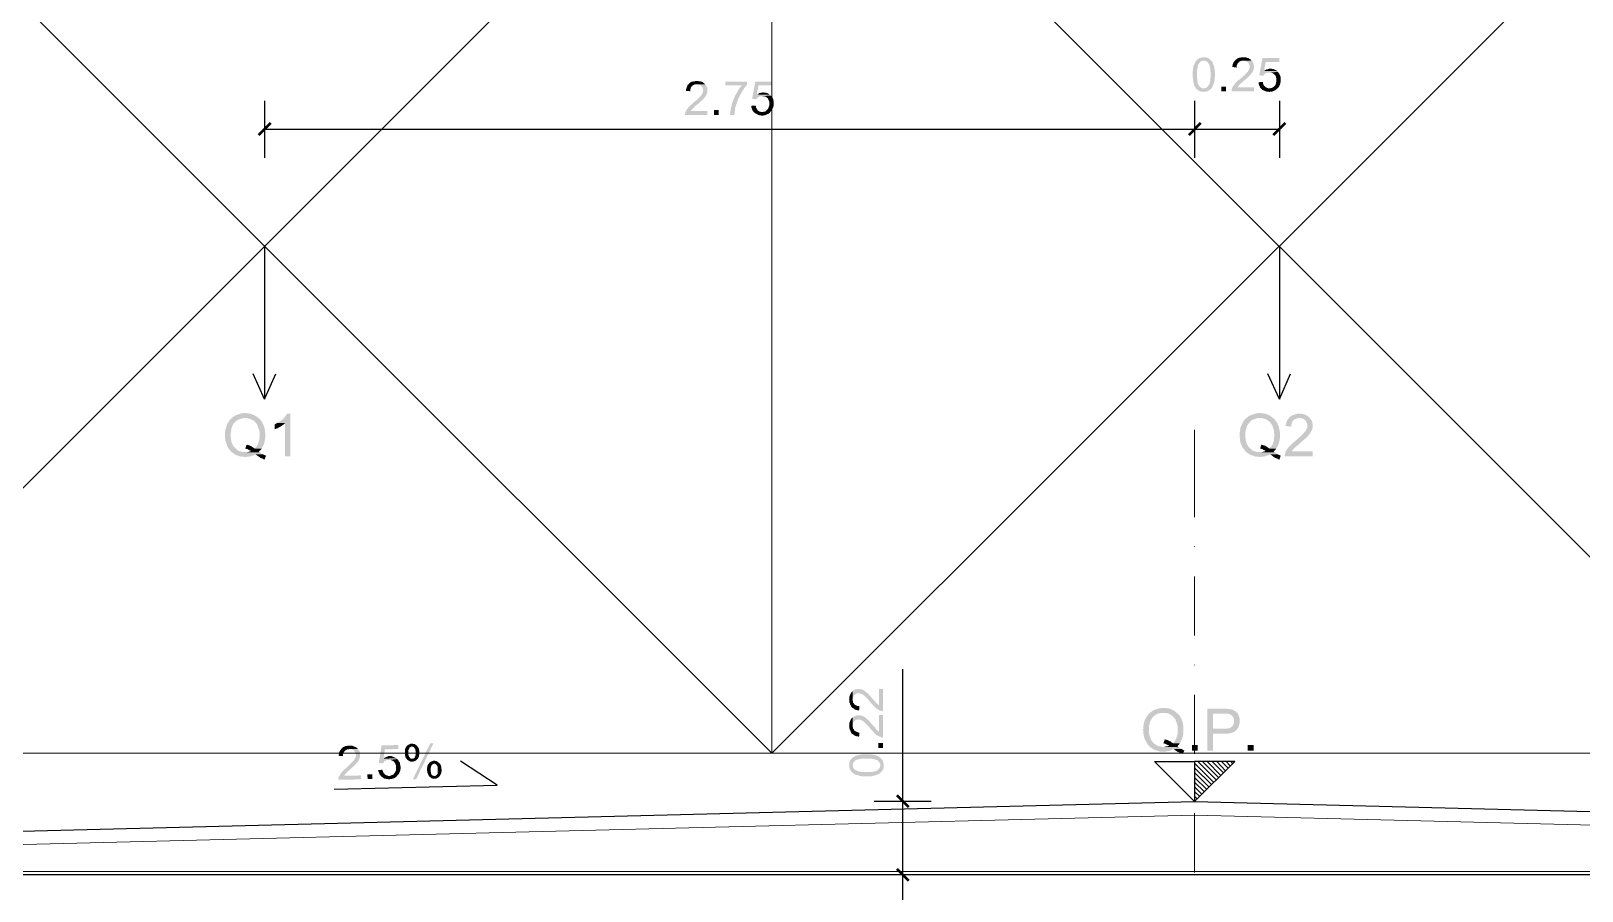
# Model space of a CAD drawing. Header units: millimetres. Extents: x 0.3 to 47.5, y 0.1 to 28.
# Drawn here: x 15.78 to 19.391, y 9.407 to 11.411 of the extents above; entities that cross this region are included whole.
import ezdxf

# ---------------------------------------------------------------- set-up
doc = ezdxf.new("R2010")
doc.units = ezdxf.units.MM
doc.layers.add('PDF _Geometria', color=7, linetype='Continuous')
doc.layers.add('PDF _Riempimenti solidi', color=7, linetype='Continuous')

msp = doc.modelspace()

# ---------------------------------------------------------------- hatches: boundary and pattern name
at = {"layer": 'PDF _Riempimenti solidi', "transparency": 33554559}
for points in [[(18.4933, 11.3416), (18.4917, 11.3399), (18.4908, 11.3382), (18.49, 11.3366), (18.4892, 11.3341), (18.4883, 11.3324), (18.4875, 11.3316), (18.4875, 11.3299), (18.4867, 11.3282), (18.4867, 11.3257), (18.4858, 11.3241), (18.4858, 11.3199), (18.485, 11.3174), (18.485, 11.3032), (18.4858, 11.2999), (18.4858, 11.2957), (18.4867, 11.2932), (18.4867, 11.2907), (18.4883, 11.2874), (18.4883, 11.2849), (18.49, 11.2816), (18.4908, 11.2807), (18.4917, 11.2791), (18.4925, 11.2774), (18.4933, 11.2766), (18.5108, 11.2774), (18.5083, 11.2774), (18.5058, 11.2782), (18.5042, 11.2791), (18.5025, 11.2807), (18.5008, 11.2816), (18.4992, 11.2841), (18.4983, 11.2849), (18.4983, 11.2866), (18.4975, 11.2882), (18.4967, 11.2899), (18.4967, 11.2916), (18.4958, 11.2941), (18.4958, 11.2982), (18.495, 11.3007), (18.495, 11.3199), (18.4958, 11.3224), (18.4958, 11.3241), (18.4967, 11.3266), (18.4967, 11.3282), (18.4975, 11.3307), (18.4975, 11.3324), (18.4983, 11.3332), (18.5, 11.3366), (18.5042, 11.3407), (18.5067, 11.3416), (18.5108, 11.3416)], [(18.5108, 11.3499), (18.5083, 11.3499), (18.5058, 11.3491), (18.5042, 11.3491), (18.5017, 11.3482), (18.5, 11.3474), (18.4983, 11.3466), (18.4967, 11.3449), (18.4958, 11.3449), (18.4942, 11.3432), (18.4933, 11.3416), (18.5133, 11.3416), (18.515, 11.3407), (18.5175, 11.3399), (18.5192, 11.3391), (18.5208, 11.3374), (18.5217, 11.3357), (18.5225, 11.3349), (18.5225, 11.3341), (18.5233, 11.3324), (18.5242, 11.3316), (18.5242, 11.3299), (18.525, 11.3274), (18.525, 11.3257), (18.5258, 11.3232), (18.5258, 11.3182), (18.5267, 11.3157), (18.5267, 11.3032), (18.5258, 11.3007), (18.5258, 11.2957), (18.525, 11.2932), (18.525, 11.2916), (18.5242, 11.2891), (18.5242, 11.2874), (18.5233, 11.2866), (18.5225, 11.2849), (18.5217, 11.2841), (18.5217, 11.2832), (18.52, 11.2816), (18.5183, 11.2799), (18.5167, 11.2791), (18.515, 11.2782), (18.5125, 11.2774), (18.5108, 11.2774), (18.4933, 11.2766), (18.495, 11.2749), (18.4967, 11.2741), (18.4983, 11.2724), (18.5017, 11.2707), (18.5042, 11.2699), (18.5083, 11.2699), (18.5108, 11.2691), (18.5133, 11.2699), (18.5158, 11.2699), (18.5175, 11.2707), (18.52, 11.2707), (18.5217, 11.2716), (18.5233, 11.2732), (18.525, 11.2741), (18.5258, 11.2749), (18.5267, 11.2757), (18.5283, 11.2774), (18.53, 11.2791), (18.5308, 11.2807), (18.5317, 11.2832), (18.5325, 11.2849), (18.5333, 11.2874), (18.5342, 11.2899), (18.535, 11.2916), (18.535, 11.2932), (18.5358, 11.2949), (18.5358, 11.3024), (18.5367, 11.3041), (18.5367, 11.3166), (18.5358, 11.3182), (18.5358, 11.3224), (18.535, 11.3249), (18.535, 11.3282), (18.5342, 11.3299), (18.5333, 11.3324), (18.5325, 11.3341), (18.5317, 11.3366), (18.5308, 11.3382), (18.53, 11.3399), (18.5267, 11.3432), (18.525, 11.3449), (18.5233, 11.3466), (18.5217, 11.3474), (18.5192, 11.3482), (18.5175, 11.3491), (18.515, 11.3499), (18.5133, 11.3499)], [(18.6225, 11.3424), (18.6025, 11.3416), (18.6058, 11.3416), (18.6083, 11.3407), (18.61, 11.3399), (18.6117, 11.3391), (18.6133, 11.3382), (18.615, 11.3366), (18.6158, 11.3341), (18.6167, 11.3324), (18.6175, 11.3307), (18.6175, 11.3249), (18.6167, 11.3224), (18.6158, 11.3207), (18.6142, 11.3191), (18.6133, 11.3166), (18.61, 11.3132), (18.6083, 11.3116), (18.6075, 11.3099), (18.6058, 11.3082), (18.6042, 11.3074), (18.6025, 11.3057), (18.6, 11.3032), (18.5983, 11.3016), (18.5958, 11.2999), (18.5942, 11.2982), (18.5917, 11.2966), (18.59, 11.2949), (18.5883, 11.2932), (18.5867, 11.2924), (18.5858, 11.2907), (18.5833, 11.2882), (18.5825, 11.2866), (18.5808, 11.2849), (18.5792, 11.2832), (18.5783, 11.2816), (18.5775, 11.2791), (18.5767, 11.2774), (18.5758, 11.2749), (18.5758, 11.2707), (18.6275, 11.2707), (18.6275, 11.2799), (18.5892, 11.2799), (18.59, 11.2816), (18.5917, 11.2832), (18.5933, 11.2857), (18.595, 11.2874), (18.5958, 11.2882), (18.5975, 11.2899), (18.6, 11.2916), (18.6017, 11.2932), (18.6042, 11.2949), (18.6067, 11.2974), (18.6092, 11.2991), (18.6108, 11.3007), (18.6142, 11.3041), (18.6158, 11.3057), (18.6167, 11.3066), (18.6183, 11.3082), (18.62, 11.3099), (18.6208, 11.3116), (18.6225, 11.3132), (18.6242, 11.3149), (18.625, 11.3166), (18.6258, 11.3191), (18.6267, 11.3216), (18.6275, 11.3241), (18.6275, 11.3307), (18.6267, 11.3324), (18.6267, 11.3349), (18.625, 11.3382), (18.6242, 11.3399)], [(18.6033, 11.3499), (18.5983, 11.3499), (18.5958, 11.3491), (18.5942, 11.3491), (18.5917, 11.3482), (18.59, 11.3474), (18.5883, 11.3466), (18.5867, 11.3449), (18.585, 11.3441), (18.5842, 11.3432), (18.5825, 11.3416), (18.5817, 11.3399), (18.58, 11.3382), (18.5792, 11.3357), (18.5783, 11.3341), (18.5783, 11.3316), (18.5775, 11.3299), (18.5775, 11.3274), (18.5875, 11.3257), (18.5875, 11.3307), (18.5883, 11.3324), (18.5892, 11.3341), (18.59, 11.3366), (18.5917, 11.3374), (18.5925, 11.3382), (18.5942, 11.3399), (18.5958, 11.3407), (18.5983, 11.3416), (18.6025, 11.3416), (18.6225, 11.3424), (18.6208, 11.3432), (18.6208, 11.3441), (18.6192, 11.3449), (18.6175, 11.3457), (18.6158, 11.3474), (18.6142, 11.3482), (18.6117, 11.3482), (18.61, 11.3491), (18.6075, 11.3499), (18.605, 11.3499)], [(18.6867, 11.3482), (18.6475, 11.3482), (18.64, 11.3082), (18.6492, 11.3066), (18.6508, 11.3099), (18.6525, 11.3107), (18.655, 11.3124), (18.6583, 11.3141), (18.6633, 11.3141), (18.6833, 11.3157), (18.6817, 11.3174), (18.6508, 11.3182), (18.655, 11.3391), (18.6867, 11.3391)], [(18.6658, 11.3232), (18.6625, 11.3232), (18.6608, 11.3224), (18.6592, 11.3216), (18.6567, 11.3216), (18.655, 11.3207), (18.6525, 11.3191), (18.6508, 11.3182), (18.6817, 11.3174), (18.68, 11.3191), (18.6783, 11.3199), (18.6758, 11.3207), (18.6742, 11.3216), (18.6725, 11.3224), (18.67, 11.3224), (18.6683, 11.3232)], [(18.6833, 11.3157), (18.6633, 11.3141), (18.6683, 11.3141), (18.6717, 11.3124), (18.6742, 11.3107), (18.6775, 11.3074), (18.6783, 11.3057), (18.6792, 11.3032), (18.6792, 11.3016), (18.68, 11.2991), (18.68, 11.2941), (18.6792, 11.2916), (18.6792, 11.2899), (18.6783, 11.2874), (18.6775, 11.2857), (18.6767, 11.2841), (18.6733, 11.2807), (18.6717, 11.2799), (18.6692, 11.2782), (18.6675, 11.2782), (18.6658, 11.2774), (18.6633, 11.2774), (18.6825, 11.2774), (18.6842, 11.2791), (18.6858, 11.2807), (18.6867, 11.2832), (18.6875, 11.2849), (18.6883, 11.2866), (18.6892, 11.2891), (18.6892, 11.2907), (18.69, 11.2932), (18.69, 11.3032), (18.6892, 11.3049), (18.6883, 11.3074), (18.6858, 11.3124), (18.6842, 11.3141)], [(17.35, 11.2866), (17.33, 11.2866), (17.3333, 11.2866), (17.3358, 11.2857), (17.3375, 11.2849), (17.3392, 11.2841), (17.3442, 11.2791), (17.3442, 11.2774), (17.345, 11.2749), (17.345, 11.2699), (17.3442, 11.2674), (17.3433, 11.2657), (17.3425, 11.2632), (17.3408, 11.2616), (17.34, 11.2607), (17.3392, 11.2591), (17.3375, 11.2582), (17.3367, 11.2566), (17.335, 11.2549), (17.3317, 11.2516), (17.33, 11.2499), (17.3275, 11.2482), (17.3258, 11.2466), (17.3233, 11.2449), (17.3217, 11.2432), (17.32, 11.2416), (17.3175, 11.2399), (17.3158, 11.2382), (17.315, 11.2374), (17.3133, 11.2357), (17.3117, 11.2341), (17.3108, 11.2332), (17.31, 11.2316), (17.3083, 11.2299), (17.3075, 11.2282), (17.3058, 11.2257), (17.305, 11.2241), (17.3042, 11.2224), (17.3033, 11.2199), (17.3033, 11.2157), (17.355, 11.2157), (17.355, 11.2249), (17.3167, 11.2249), (17.3175, 11.2266), (17.3192, 11.2282), (17.3225, 11.2316), (17.3242, 11.2332), (17.325, 11.2349), (17.3275, 11.2366), (17.3292, 11.2382), (17.3317, 11.2399), (17.3325, 11.2407), (17.335, 11.2424), (17.3383, 11.2457), (17.34, 11.2474), (17.3417, 11.2491), (17.3433, 11.2499), (17.345, 11.2516), (17.3458, 11.2532), (17.3467, 11.2541), (17.3475, 11.2549), (17.3492, 11.2566), (17.35, 11.2582), (17.3517, 11.2599), (17.3525, 11.2616), (17.3533, 11.2632), (17.3533, 11.2641), (17.3542, 11.2666), (17.355, 11.2682), (17.355, 11.2774), (17.3542, 11.2799), (17.3525, 11.2832), (17.3517, 11.2849)], [(17.3308, 11.2949), (17.3283, 11.2949), (17.3258, 11.2941), (17.3242, 11.2941), (17.3217, 11.2932), (17.32, 11.2932), (17.3175, 11.2924), (17.3158, 11.2916), (17.3142, 11.2899), (17.3125, 11.2891), (17.3117, 11.2874), (17.31, 11.2866), (17.3092, 11.2849), (17.3083, 11.2832), (17.3075, 11.2807), (17.3067, 11.2791), (17.3058, 11.2766), (17.305, 11.2741), (17.305, 11.2716), (17.315, 11.2707), (17.315, 11.2732), (17.3158, 11.2757), (17.3158, 11.2774), (17.3175, 11.2807), (17.3192, 11.2824), (17.32, 11.2832), (17.3217, 11.2849), (17.3242, 11.2857), (17.3258, 11.2866), (17.35, 11.2866), (17.3467, 11.2899), (17.345, 11.2907), (17.3433, 11.2924), (17.3417, 11.2932), (17.34, 11.2932), (17.3375, 11.2941), (17.335, 11.2941), (17.3333, 11.2949)], [(17.4475, 11.2932), (17.3967, 11.2932), (17.3967, 11.2841), (17.435, 11.2841), (17.4333, 11.2824), (17.4325, 11.2807), (17.4308, 11.2791), (17.43, 11.2774), (17.4283, 11.2757), (17.4275, 11.2732), (17.4267, 11.2716), (17.425, 11.2699), (17.4242, 11.2674), (17.4225, 11.2657), (17.4217, 11.2632), (17.4208, 11.2624), (17.4192, 11.2591), (17.4183, 11.2566), (17.4175, 11.2549), (17.4167, 11.2524), (17.4158, 11.2507), (17.415, 11.2482), (17.4142, 11.2466), (17.4133, 11.2441), (17.4125, 11.2424), (17.4117, 11.2399), (17.4117, 11.2374), (17.4108, 11.2349), (17.4092, 11.2299), (17.4092, 11.2257), (17.4083, 11.2232), (17.4083, 11.2191), (17.4075, 11.2174), (17.4075, 11.2157), (17.4175, 11.2157), (17.4183, 11.2182), (17.4183, 11.2224), (17.4192, 11.2249), (17.4192, 11.2291), (17.42, 11.2316), (17.42, 11.2332), (17.4208, 11.2357), (17.4217, 11.2374), (17.4217, 11.2382), (17.4225, 11.2407), (17.4233, 11.2424), (17.4242, 11.2449), (17.4242, 11.2466), (17.425, 11.2482), (17.4258, 11.2507), (17.4267, 11.2524), (17.4275, 11.2549), (17.4292, 11.2566), (17.43, 11.2591), (17.4317, 11.2624), (17.4333, 11.2649), (17.435, 11.2682), (17.4367, 11.2707), (17.4375, 11.2724), (17.4392, 11.2749), (17.44, 11.2766), (17.4417, 11.2782), (17.4425, 11.2799), (17.4442, 11.2816), (17.445, 11.2832), (17.4467, 11.2849), (17.4475, 11.2857)], [(17.5058, 11.2932), (17.4667, 11.2932), (17.4592, 11.2532), (17.4683, 11.2516), (17.4692, 11.2532), (17.4708, 11.2549), (17.4725, 11.2557), (17.4742, 11.2574), (17.4758, 11.2582), (17.4783, 11.2591), (17.4825, 11.2591), (17.5025, 11.2607), (17.5008, 11.2624), (17.47, 11.2632), (17.4742, 11.2841), (17.5058, 11.2841)], [(17.485, 11.2682), (17.4842, 11.2682), (17.4825, 11.2674), (17.48, 11.2674), (17.4783, 11.2666), (17.4758, 11.2666), (17.4742, 11.2649), (17.4725, 11.2641), (17.47, 11.2632), (17.5008, 11.2624), (17.4992, 11.2632), (17.4975, 11.2649), (17.4958, 11.2657), (17.4933, 11.2666), (17.4917, 11.2674), (17.4875, 11.2674)], [(18.6483, 11.2924), (18.6383, 11.2916), (18.6383, 11.2882), (18.6392, 11.2857), (18.6408, 11.2824), (18.6417, 11.2799), (18.6425, 11.2782), (18.6442, 11.2766), (18.6458, 11.2757), (18.6467, 11.2741), (18.6483, 11.2732), (18.6508, 11.2724), (18.6525, 11.2716), (18.6542, 11.2707), (18.6567, 11.2699), (18.6608, 11.2699), (18.6633, 11.2691), (18.6658, 11.2699), (18.67, 11.2699), (18.6725, 11.2707), (18.6775, 11.2732), (18.6792, 11.2749), (18.6808, 11.2757), (18.6825, 11.2774), (18.6608, 11.2774), (18.6592, 11.2782), (18.6567, 11.2791), (18.655, 11.2799), (18.6533, 11.2816), (18.6525, 11.2824), (18.6508, 11.2841), (18.6492, 11.2874), (18.6483, 11.2899)], [(17.4675, 11.2374), (17.4575, 11.2366), (17.4575, 11.2332), (17.4583, 11.2307), (17.4592, 11.2291), (17.46, 11.2266), (17.4608, 11.2249), (17.4625, 11.2232), (17.4633, 11.2216), (17.465, 11.2207), (17.4667, 11.2191), (17.4683, 11.2182), (17.47, 11.2174), (17.4717, 11.2166), (17.4733, 11.2157), (17.4758, 11.2149), (17.4783, 11.2149), (17.48, 11.2141), (17.485, 11.2141), (17.4875, 11.2149), (17.4892, 11.2149), (17.4917, 11.2157), (17.4933, 11.2166), (17.495, 11.2174), (17.4975, 11.2182), (17.4992, 11.2191), (17.5008, 11.2207), (17.5017, 11.2224), (17.48, 11.2224), (17.4783, 11.2232), (17.4767, 11.2232), (17.4742, 11.2249), (17.4725, 11.2257), (17.4717, 11.2274), (17.4708, 11.2291), (17.4692, 11.2307), (17.4683, 11.2324), (17.4683, 11.2349)], [(17.5025, 11.2607), (17.4825, 11.2591), (17.4875, 11.2591), (17.4892, 11.2582), (17.4917, 11.2574), (17.4933, 11.2557), (17.495, 11.2549), (17.4958, 11.2541), (17.4967, 11.2524), (17.4975, 11.2499), (17.4983, 11.2482), (17.4992, 11.2466), (17.4992, 11.2366), (17.4983, 11.2349), (17.4975, 11.2324), (17.4958, 11.2291), (17.4908, 11.2241), (17.4892, 11.2232), (17.4867, 11.2232), (17.485, 11.2224), (17.4825, 11.2224), (17.5017, 11.2224), (17.5033, 11.2241), (17.505, 11.2257), (17.5058, 11.2274), (17.5067, 11.2299), (17.5083, 11.2332), (17.5092, 11.2357), (17.5092, 11.2482), (17.5083, 11.2499), (17.5083, 11.2524), (17.5067, 11.2557), (17.505, 11.2574), (17.5042, 11.2591)], [(16.2492, 10.5107), (16.2475, 10.5091), (16.2433, 10.5049), (16.2417, 10.5032), (16.2408, 10.5007), (16.2392, 10.4982), (16.2375, 10.4957), (16.2367, 10.4932), (16.2358, 10.4907), (16.235, 10.4882), (16.2342, 10.4857), (16.2333, 10.4832), (16.2325, 10.4807), (16.2325, 10.4782), (16.2317, 10.4749), (16.2317, 10.4641), (16.2325, 10.4607), (16.2325, 10.4582), (16.2333, 10.4557), (16.2342, 10.4532), (16.235, 10.4507), (16.2358, 10.4482), (16.2367, 10.4457), (16.2375, 10.4432), (16.2383, 10.4424), (16.2392, 10.4399), (16.2408, 10.4382), (16.2442, 10.4332), (16.2475, 10.4299), (16.25, 10.4282), (16.2525, 10.4266), (16.2542, 10.4249), (16.255, 10.4249), (16.2575, 10.4232), (16.26, 10.4224), (16.2625, 10.4216), (16.265, 10.4207), (16.2675, 10.4199), (16.27, 10.4191), (16.2758, 10.4191), (16.2783, 10.4182), (16.2792, 10.4182), (16.2825, 10.4191), (16.2875, 10.4191), (16.29, 10.4199), (16.2933, 10.4207), (16.2958, 10.4216), (16.2983, 10.4224), (16.3008, 10.4232), (16.3025, 10.4249), (16.3208, 10.4249), (16.3183, 10.4257), (16.3158, 10.4274), (16.3133, 10.4291), (16.2792, 10.4299), (16.2733, 10.4299), (16.27, 10.4307), (16.2675, 10.4316), (16.265, 10.4324), (16.2633, 10.4332), (16.2608, 10.4349), (16.2583, 10.4366), (16.2567, 10.4382), (16.255, 10.4399), (16.2517, 10.4432), (16.2508, 10.4457), (16.25, 10.4474), (16.2483, 10.4499), (16.2475, 10.4524), (16.2467, 10.4549), (16.2467, 10.4574), (16.2458, 10.4607), (16.2458, 10.4632), (16.245, 10.4666), (16.245, 10.4724), (16.2458, 10.4757), (16.2458, 10.4791), (16.2467, 10.4816), (16.2467, 10.4841), (16.2475, 10.4866), (16.2483, 10.4891), (16.2492, 10.4916), (16.2508, 10.4941), (16.2517, 10.4957), (16.255, 10.4991), (16.2567, 10.5016), (16.2592, 10.5032), (16.2608, 10.5041), (16.2633, 10.5057), (16.2658, 10.5066), (16.2683, 10.5074), (16.2708, 10.5082), (16.2733, 10.5091), (16.2792, 10.5091)], [(16.2792, 10.5207), (16.275, 10.5207), (16.2725, 10.5199), (16.27, 10.5199), (16.2667, 10.5191), (16.2617, 10.5174), (16.2592, 10.5166), (16.2567, 10.5157), (16.2542, 10.5141), (16.2492, 10.5107), (16.2792, 10.5091), (16.2842, 10.5091), (16.2867, 10.5082), (16.2892, 10.5074), (16.2917, 10.5066), (16.2942, 10.5057), (16.2967, 10.5041), (16.2983, 10.5032), (16.3008, 10.5016), (16.3025, 10.4999), (16.3042, 10.4974), (16.3058, 10.4957), (16.3075, 10.4932), (16.3083, 10.4907), (16.3092, 10.4882), (16.31, 10.4857), (16.3108, 10.4832), (16.3117, 10.4807), (16.3117, 10.4782), (16.3125, 10.4757), (16.3125, 10.4632), (16.3117, 10.4607), (16.3117, 10.4582), (16.3108, 10.4549), (16.31, 10.4524), (16.3092, 10.4499), (16.3083, 10.4474), (16.3067, 10.4457), (16.3058, 10.4432), (16.3042, 10.4416), (16.3008, 10.4382), (16.3175, 10.4382), (16.3183, 10.4407), (16.32, 10.4424), (16.3208, 10.4449), (16.3225, 10.4474), (16.3225, 10.4482), (16.3233, 10.4507), (16.3242, 10.4532), (16.3242, 10.4557), (16.325, 10.4582), (16.325, 10.4607), (16.3258, 10.4641), (16.3258, 10.4749), (16.325, 10.4782), (16.325, 10.4807), (16.3242, 10.4832), (16.3242, 10.4857), (16.3233, 10.4882), (16.3225, 10.4907), (16.3217, 10.4932), (16.32, 10.4957), (16.32, 10.4966), (16.3183, 10.4991), (16.3175, 10.5016), (16.3158, 10.5032), (16.3142, 10.5057), (16.3117, 10.5074), (16.31, 10.5091), (16.3083, 10.5107), (16.3033, 10.5141), (16.3025, 10.5149), (16.3, 10.5157), (16.2975, 10.5166), (16.295, 10.5182), (16.2925, 10.5191), (16.29, 10.5191), (16.2875, 10.5199), (16.2842, 10.5199), (16.2817, 10.5207)], [(16.3842, 10.5191), (16.3767, 10.5191), (16.3758, 10.5182), (16.375, 10.5166), (16.3733, 10.5149), (16.3717, 10.5124), (16.37, 10.5099), (16.3675, 10.5082), (16.3658, 10.5057), (16.3642, 10.5049), (16.3617, 10.5032), (16.36, 10.5016), (16.3575, 10.4999), (16.355, 10.4982), (16.3717, 10.4974), (16.3717, 10.4199), (16.3842, 10.4199)], [(18.6117, 10.5107), (18.61, 10.5091), (18.6075, 10.5074), (18.6058, 10.5049), (18.6042, 10.5032), (18.6025, 10.5007), (18.6017, 10.4982), (18.6, 10.4957), (18.5992, 10.4932), (18.5975, 10.4907), (18.5967, 10.4882), (18.5958, 10.4857), (18.5958, 10.4832), (18.595, 10.4807), (18.595, 10.4782), (18.5942, 10.4749), (18.5942, 10.4641), (18.595, 10.4607), (18.595, 10.4582), (18.5958, 10.4557), (18.5958, 10.4532), (18.5967, 10.4507), (18.5975, 10.4482), (18.5992, 10.4457), (18.6, 10.4432), (18.6, 10.4424), (18.6017, 10.4399), (18.6033, 10.4382), (18.6067, 10.4332), (18.6083, 10.4316), (18.61, 10.4299), (18.6125, 10.4282), (18.6142, 10.4266), (18.6167, 10.4249), (18.6175, 10.4249), (18.62, 10.4232), (18.6225, 10.4224), (18.625, 10.4216), (18.63, 10.4199), (18.6325, 10.4191), (18.6383, 10.4191), (18.6408, 10.4182), (18.6417, 10.4182), (18.6442, 10.4191), (18.65, 10.4191), (18.6525, 10.4199), (18.655, 10.4207), (18.6575, 10.4216), (18.66, 10.4224), (18.6625, 10.4232), (18.665, 10.4249), (18.6833, 10.4249), (18.6808, 10.4257), (18.6783, 10.4274), (18.6758, 10.4291), (18.6417, 10.4299), (18.635, 10.4299), (18.6325, 10.4307), (18.63, 10.4316), (18.6275, 10.4324), (18.625, 10.4332), (18.6233, 10.4349), (18.6208, 10.4366), (18.6158, 10.4416), (18.6142, 10.4432), (18.6133, 10.4457), (18.6117, 10.4474), (18.6108, 10.4499), (18.61, 10.4524), (18.6092, 10.4549), (18.6083, 10.4574), (18.6083, 10.4607), (18.6075, 10.4632), (18.6075, 10.4757), (18.6083, 10.4791), (18.6083, 10.4816), (18.6092, 10.4841), (18.61, 10.4866), (18.6108, 10.4891), (18.6117, 10.4916), (18.6133, 10.4941), (18.6142, 10.4957), (18.6158, 10.4974), (18.6175, 10.4991), (18.6192, 10.5016), (18.6208, 10.5032), (18.6233, 10.5041), (18.6258, 10.5057), (18.6283, 10.5066), (18.6308, 10.5074), (18.6333, 10.5082), (18.6358, 10.5091), (18.6417, 10.5091)], [(18.6417, 10.5207), (18.6375, 10.5207), (18.635, 10.5199), (18.6317, 10.5199), (18.6292, 10.5191), (18.6242, 10.5174), (18.6217, 10.5166), (18.6192, 10.5157), (18.6167, 10.5141), (18.6158, 10.5141), (18.6142, 10.5124), (18.6117, 10.5107), (18.6417, 10.5091), (18.6467, 10.5091), (18.6492, 10.5082), (18.6517, 10.5074), (18.6542, 10.5066), (18.6567, 10.5057), (18.6592, 10.5041), (18.6608, 10.5032), (18.6625, 10.5016), (18.665, 10.4999), (18.6667, 10.4974), (18.6683, 10.4957), (18.6692, 10.4932), (18.6708, 10.4907), (18.6717, 10.4882), (18.6725, 10.4857), (18.6733, 10.4832), (18.6742, 10.4807), (18.6742, 10.4757), (18.675, 10.4724), (18.675, 10.4666), (18.6742, 10.4632), (18.6742, 10.4582), (18.6733, 10.4549), (18.6725, 10.4524), (18.6717, 10.4499), (18.6708, 10.4474), (18.6692, 10.4457), (18.6683, 10.4432), (18.665, 10.4399), (18.6633, 10.4382), (18.6792, 10.4382), (18.6808, 10.4407), (18.6825, 10.4424), (18.6833, 10.4449), (18.6842, 10.4474), (18.685, 10.4482), (18.6858, 10.4507), (18.6858, 10.4532), (18.6867, 10.4557), (18.6875, 10.4582), (18.6875, 10.4607), (18.6883, 10.4641), (18.6883, 10.4749), (18.6875, 10.4782), (18.6875, 10.4807), (18.6867, 10.4832), (18.6858, 10.4857), (18.6858, 10.4882), (18.685, 10.4907), (18.6833, 10.4932), (18.6825, 10.4957), (18.6825, 10.4966), (18.6808, 10.4991), (18.6792, 10.5016), (18.6775, 10.5032), (18.6758, 10.5057), (18.6725, 10.5091), (18.67, 10.5107), (18.6683, 10.5124), (18.6658, 10.5141), (18.665, 10.5149), (18.6625, 10.5157), (18.66, 10.5166), (18.6575, 10.5182), (18.655, 10.5191), (18.6525, 10.5191), (18.65, 10.5199), (18.6467, 10.5199), (18.6442, 10.5207)], [(18.7575, 10.5091), (18.7333, 10.5091), (18.7375, 10.5091), (18.74, 10.5082), (18.7425, 10.5074), (18.745, 10.5057), (18.7467, 10.5041), (18.7483, 10.5024), (18.75, 10.4999), (18.7508, 10.4974), (18.7517, 10.4949), (18.7517, 10.4874), (18.7508, 10.4849), (18.7492, 10.4824), (18.7483, 10.4799), (18.7458, 10.4774), (18.745, 10.4766), (18.7442, 10.4749), (18.7408, 10.4716), (18.7392, 10.4691), (18.7367, 10.4674), (18.735, 10.4657), (18.7325, 10.4632), (18.73, 10.4616), (18.7275, 10.4591), (18.7242, 10.4566), (18.72, 10.4524), (18.7175, 10.4507), (18.7158, 10.4491), (18.7133, 10.4466), (18.7075, 10.4407), (18.7058, 10.4382), (18.7025, 10.4332), (18.7017, 10.4307), (18.7008, 10.4291), (18.7008, 10.4282), (18.7, 10.4257), (18.6992, 10.4232), (18.6992, 10.4199), (18.7642, 10.4199), (18.7642, 10.4316), (18.7158, 10.4316), (18.7158, 10.4324), (18.7175, 10.4341), (18.7192, 10.4366), (18.7208, 10.4382), (18.7217, 10.4391), (18.725, 10.4424), (18.7267, 10.4441), (18.7292, 10.4457), (18.7325, 10.4482), (18.735, 10.4507), (18.7358, 10.4516), (18.7383, 10.4541), (18.7408, 10.4557), (18.7433, 10.4582), (18.7458, 10.4599), (18.7475, 10.4616), (18.7492, 10.4632), (18.7508, 10.4649), (18.7542, 10.4682), (18.7542, 10.4691), (18.7567, 10.4716), (18.7583, 10.4732), (18.7592, 10.4757), (18.7608, 10.4782), (18.7617, 10.4799), (18.7625, 10.4807), (18.7633, 10.4841), (18.7642, 10.4866), (18.7642, 10.4949), (18.7633, 10.4974), (18.7633, 10.4999), (18.7625, 10.5024), (18.7592, 10.5074)], [(18.7333, 10.5191), (18.7275, 10.5191), (18.725, 10.5182), (18.72, 10.5166), (18.7175, 10.5157), (18.715, 10.5149), (18.7133, 10.5132), (18.7108, 10.5116), (18.71, 10.5107), (18.7083, 10.5082), (18.7067, 10.5066), (18.705, 10.5041), (18.7017, 10.4941), (18.7017, 10.4907), (18.7142, 10.4891), (18.7142, 10.4924), (18.715, 10.4949), (18.715, 10.4974), (18.7167, 10.4999), (18.7175, 10.5024), (18.7192, 10.5041), (18.7208, 10.5049), (18.7225, 10.5066), (18.725, 10.5074), (18.7275, 10.5082), (18.73, 10.5091), (18.7575, 10.5091), (18.7558, 10.5116), (18.7542, 10.5132), (18.7517, 10.5141), (18.75, 10.5157), (18.7475, 10.5166), (18.7425, 10.5182), (18.7392, 10.5191), (18.7367, 10.5191)], [(16.355, 10.4982), (16.3525, 10.4974), (16.35, 10.4957), (16.3475, 10.4941), (16.3475, 10.4824), (16.3483, 10.4832), (16.3508, 10.4841), (16.3525, 10.4849), (16.355, 10.4857), (16.3575, 10.4874), (16.3608, 10.4891), (16.3633, 10.4907), (16.3658, 10.4924), (16.3683, 10.4941), (16.3717, 10.4974)], [(16.2825, 10.4474), (16.2792, 10.4382), (16.28, 10.4382), (16.2825, 10.4374), (16.285, 10.4366), (16.2875, 10.4349), (16.29, 10.4341), (16.2925, 10.4324), (16.29, 10.4316), (16.2875, 10.4307), (16.2842, 10.4299), (16.2792, 10.4299), (16.3133, 10.4291), (16.3108, 10.4307), (16.3117, 10.4316), (16.3158, 10.4357), (16.3175, 10.4382), (16.3008, 10.4382), (16.3, 10.4391), (16.2975, 10.4407), (16.295, 10.4424), (16.2933, 10.4432), (16.2908, 10.4449), (16.2883, 10.4457), (16.285, 10.4466)], [(18.645, 10.4474), (18.6417, 10.4382), (18.645, 10.4374), (18.6475, 10.4366), (18.65, 10.4349), (18.6525, 10.4341), (18.6542, 10.4324), (18.6525, 10.4316), (18.6492, 10.4307), (18.6467, 10.4299), (18.6417, 10.4299), (18.6758, 10.4291), (18.6733, 10.4307), (18.6742, 10.4316), (18.6758, 10.4341), (18.6783, 10.4357), (18.6792, 10.4382), (18.6633, 10.4382), (18.6617, 10.4391), (18.66, 10.4407), (18.6575, 10.4424), (18.6558, 10.4432), (18.6533, 10.4449), (18.65, 10.4457), (18.6475, 10.4466)], [(16.3208, 10.4249), (16.3025, 10.4249), (16.305, 10.4232), (16.3075, 10.4216), (16.31, 10.4199), (16.3125, 10.4182), (16.3142, 10.4166), (16.3167, 10.4157), (16.3192, 10.4149), (16.3217, 10.4132), (16.3242, 10.4124), (16.3275, 10.4216), (16.3258, 10.4224), (16.3233, 10.4232)], [(18.6833, 10.4249), (18.665, 10.4249), (18.6675, 10.4232), (18.67, 10.4216), (18.6717, 10.4199), (18.6742, 10.4182), (18.6767, 10.4166), (18.6792, 10.4157), (18.6817, 10.4149), (18.6842, 10.4132), (18.6867, 10.4124), (18.69, 10.4216), (18.6883, 10.4224), (18.6858, 10.4232)], [(17.685, 9.8532), (17.6858, 9.8516), (17.6858, 9.8466), (17.6867, 9.8449), (17.6875, 9.8424), (17.6908, 9.8357), (17.6925, 9.8341), (17.6942, 9.8332), (17.6958, 9.8324), (17.6975, 9.8307), (17.6992, 9.8299), (17.7017, 9.8291), (17.7033, 9.8291), (17.7058, 9.8282), (17.7083, 9.8282), (17.7092, 9.8382), (17.705, 9.8382), (17.7025, 9.8391), (17.6992, 9.8407), (17.6975, 9.8424), (17.6967, 9.8432), (17.6958, 9.8449), (17.6942, 9.8466), (17.6942, 9.8491), (17.6933, 9.8507), (17.6933, 9.8732), (17.6917, 9.8716), (17.69, 9.8699), (17.6883, 9.8666), (17.6875, 9.8649), (17.6867, 9.8624), (17.6858, 9.8607), (17.6858, 9.8557)], [(17.6933, 9.8732), (17.6933, 9.8532), (17.6933, 9.8566), (17.6942, 9.8591), (17.6958, 9.8624), (17.6975, 9.8641), (17.6992, 9.8657), (17.7008, 9.8666), (17.7025, 9.8674), (17.705, 9.8682), (17.7083, 9.8682), (17.7108, 9.8674), (17.7125, 9.8674), (17.7142, 9.8666), (17.7167, 9.8649), (17.7183, 9.8641), (17.72, 9.8632), (17.7208, 9.8616), (17.7225, 9.8607), (17.7233, 9.8591), (17.725, 9.8582), (17.7267, 9.8566), (17.7283, 9.8549), (17.73, 9.8524), (17.7317, 9.8507), (17.7333, 9.8482), (17.735, 9.8466), (17.7367, 9.8449), (17.7383, 9.8424), (17.7417, 9.8391), (17.7433, 9.8374), (17.7458, 9.8349), (17.7475, 9.8341), (17.7483, 9.8324), (17.75, 9.8316), (17.7525, 9.8299), (17.7542, 9.8291), (17.7558, 9.8282), (17.7575, 9.8274), (17.7583, 9.8274), (17.76, 9.8266), (17.7642, 9.8266), (17.7642, 9.8782), (17.755, 9.8782), (17.755, 9.8399), (17.7533, 9.8407), (17.75, 9.8441), (17.7492, 9.8441), (17.7483, 9.8457), (17.7467, 9.8466), (17.7458, 9.8482), (17.7442, 9.8499), (17.7417, 9.8524), (17.74, 9.8549), (17.7375, 9.8574), (17.7358, 9.8599), (17.7342, 9.8616), (17.7308, 9.8649), (17.73, 9.8666), (17.7283, 9.8674), (17.7275, 9.8691), (17.7258, 9.8699), (17.7233, 9.8716), (17.7217, 9.8732), (17.72, 9.8741), (17.7183, 9.8757), (17.7167, 9.8766), (17.7158, 9.8766), (17.7133, 9.8774), (17.7117, 9.8774), (17.7092, 9.8782), (17.705, 9.8782), (17.7025, 9.8774), (17.7008, 9.8774), (17.6983, 9.8766), (17.6967, 9.8757), (17.695, 9.8741)], [(18.3875, 9.8241), (18.385, 9.8224), (18.3817, 9.8191), (18.38, 9.8166), (18.3783, 9.8141), (18.3767, 9.8124), (18.3758, 9.8099), (18.3758, 9.8091), (18.3742, 9.8074), (18.3733, 9.8049), (18.3725, 9.8024), (18.3717, 9.7999), (18.3708, 9.7966), (18.3708, 9.7941), (18.37, 9.7916), (18.37, 9.7857), (18.3692, 9.7832), (18.37, 9.7799), (18.37, 9.7749), (18.3708, 9.7716), (18.3708, 9.7691), (18.3725, 9.7641), (18.3733, 9.7616), (18.3742, 9.7591), (18.3775, 9.7541), (18.3783, 9.7516), (18.38, 9.7491), (18.3817, 9.7474), (18.3833, 9.7449), (18.3858, 9.7432), (18.3875, 9.7416), (18.39, 9.7399), (18.3925, 9.7382), (18.3933, 9.7382), (18.395, 9.7366), (18.4, 9.7349), (18.4025, 9.7341), (18.4058, 9.7332), (18.4083, 9.7324), (18.4225, 9.7324), (18.4258, 9.7332), (18.4283, 9.7332), (18.4333, 9.7349), (18.4358, 9.7357), (18.4383, 9.7374), (18.4408, 9.7382), (18.4592, 9.7382), (18.4567, 9.7399), (18.4542, 9.7407), (18.4517, 9.7424), (18.4167, 9.7432), (18.4133, 9.7432), (18.4108, 9.7441), (18.4083, 9.7441), (18.4033, 9.7457), (18.4008, 9.7474), (18.3983, 9.7482), (18.3967, 9.7499), (18.3942, 9.7516), (18.3925, 9.7532), (18.3917, 9.7549), (18.39, 9.7566), (18.3883, 9.7591), (18.3875, 9.7607), (18.3867, 9.7632), (18.3858, 9.7657), (18.3842, 9.7707), (18.3833, 9.7741), (18.3833, 9.7924), (18.385, 9.7974), (18.385, 9.7999), (18.3858, 9.8024), (18.3875, 9.8049), (18.3883, 9.8074), (18.39, 9.8091), (18.3908, 9.8107), (18.3925, 9.8132), (18.395, 9.8149), (18.3967, 9.8166), (18.3992, 9.8182), (18.4008, 9.8191), (18.4033, 9.8199), (18.4058, 9.8216), (18.4083, 9.8216), (18.4108, 9.8224), (18.4167, 9.8224)], [(18.4167, 9.8341), (18.4125, 9.8341), (18.41, 9.8332), (18.4075, 9.8332), (18.405, 9.8324), (18.4025, 9.8316), (18.3992, 9.8307), (18.3975, 9.8299), (18.395, 9.8291), (18.3925, 9.8274), (18.3917, 9.8274), (18.3892, 9.8257), (18.3875, 9.8241), (18.4167, 9.8224), (18.4217, 9.8224), (18.4242, 9.8216), (18.4267, 9.8216), (18.4292, 9.8207), (18.4317, 9.8191), (18.4342, 9.8182), (18.4358, 9.8166), (18.4383, 9.8149), (18.44, 9.8132), (18.4417, 9.8107), (18.4433, 9.8091), (18.445, 9.8066), (18.4458, 9.8041), (18.4467, 9.8024), (18.4483, 9.7974), (18.4492, 9.7949), (18.45, 9.7916), (18.45, 9.7741), (18.4492, 9.7716), (18.4483, 9.7682), (18.4467, 9.7632), (18.4458, 9.7616), (18.445, 9.7591), (18.4433, 9.7574), (18.4417, 9.7549), (18.4408, 9.7532), (18.4392, 9.7516), (18.455, 9.7516), (18.4567, 9.7541), (18.4575, 9.7566), (18.4592, 9.7591), (18.46, 9.7616), (18.4608, 9.7641), (18.4625, 9.7691), (18.4625, 9.7716), (18.4633, 9.7741), (18.4633, 9.7916), (18.4625, 9.7941), (18.4625, 9.7966), (18.4617, 9.7999), (18.4608, 9.8024), (18.46, 9.8049), (18.4592, 9.8074), (18.4583, 9.8091), (18.4575, 9.8099), (18.4567, 9.8124), (18.455, 9.8149), (18.4533, 9.8166), (18.4517, 9.8191), (18.45, 9.8207), (18.4475, 9.8224), (18.4458, 9.8241), (18.4433, 9.8257), (18.4417, 9.8274), (18.44, 9.8282), (18.4375, 9.8291), (18.4358, 9.8307), (18.4333, 9.8316), (18.43, 9.8324), (18.4275, 9.8332), (18.425, 9.8332), (18.4225, 9.8341), (18.4192, 9.8341)], [(18.5567, 9.8324), (18.5192, 9.8324), (18.5192, 9.7341), (18.5325, 9.7341), (18.5325, 9.7741), (18.5667, 9.7741), (18.5692, 9.7749), (18.5725, 9.7749), (18.575, 9.7757), (18.5775, 9.7766), (18.5792, 9.7774), (18.5817, 9.7782), (18.5833, 9.7799), (18.585, 9.7807), (18.5867, 9.7824), (18.5875, 9.7841), (18.5325, 9.7857), (18.5325, 9.8207), (18.5575, 9.8207), (18.5892, 9.8216), (18.5875, 9.8232), (18.5858, 9.8249), (18.5833, 9.8266), (18.5817, 9.8274), (18.58, 9.8291), (18.5775, 9.8299), (18.5742, 9.8307), (18.5717, 9.8316), (18.5658, 9.8316), (18.5633, 9.8324), (18.56, 9.8324)], [(18.5892, 9.8216), (18.5575, 9.8207), (18.5658, 9.8207), (18.5683, 9.8199), (18.57, 9.8199), (18.5717, 9.8191), (18.5742, 9.8174), (18.5767, 9.8157), (18.5783, 9.8141), (18.5783, 9.8132), (18.5792, 9.8116), (18.5808, 9.8091), (18.5808, 9.7991), (18.5792, 9.7941), (18.5775, 9.7916), (18.5758, 9.7899), (18.5742, 9.7891), (18.5725, 9.7874), (18.57, 9.7866), (18.5675, 9.7866), (18.5642, 9.7857), (18.5325, 9.7857), (18.5875, 9.7841), (18.5892, 9.7857), (18.5908, 9.7882), (18.5942, 9.7982), (18.5942, 9.8099), (18.5917, 9.8174), (18.5908, 9.8191)], [(17.685, 9.7924), (17.6858, 9.7899), (17.6858, 9.7857), (17.6867, 9.7832), (17.6875, 9.7816), (17.6883, 9.7799), (17.6892, 9.7774), (17.69, 9.7757), (17.6925, 9.7732), (17.6942, 9.7724), (17.6958, 9.7707), (17.6975, 9.7699), (17.6992, 9.7691), (17.7017, 9.7682), (17.7033, 9.7674), (17.7058, 9.7674), (17.7083, 9.7666), (17.7092, 9.7766), (17.7067, 9.7766), (17.705, 9.7774), (17.7025, 9.7782), (17.6992, 9.7799), (17.6975, 9.7807), (17.6967, 9.7824), (17.6958, 9.7841), (17.6942, 9.7857), (17.6942, 9.7874), (17.6933, 9.7899), (17.6933, 9.8116), (17.6917, 9.8107), (17.6917, 9.8099), (17.69, 9.8091), (17.6883, 9.8057), (17.6875, 9.8032), (17.6867, 9.8016), (17.6858, 9.7991), (17.6858, 9.7949)], [(17.6933, 9.8116), (17.6933, 9.7924), (17.6933, 9.7957), (17.6942, 9.7974), (17.695, 9.7999), (17.6958, 9.8016), (17.6975, 9.8032), (17.6992, 9.8049), (17.7025, 9.8066), (17.705, 9.8066), (17.7067, 9.8074), (17.7083, 9.8066), (17.7108, 9.8066), (17.7125, 9.8057), (17.7142, 9.8049), (17.7167, 9.8041), (17.7183, 9.8024), (17.72, 9.8016), (17.7208, 9.8007), (17.7225, 9.7991), (17.7267, 9.7949), (17.7283, 9.7932), (17.7317, 9.7899), (17.7333, 9.7874), (17.735, 9.7849), (17.7367, 9.7832), (17.7383, 9.7816), (17.7417, 9.7782), (17.7433, 9.7766), (17.7442, 9.7749), (17.7458, 9.7741), (17.7475, 9.7724), (17.7483, 9.7716), (17.75, 9.7699), (17.7525, 9.7691), (17.7542, 9.7682), (17.7558, 9.7666), (17.7575, 9.7666), (17.7583, 9.7657), (17.76, 9.7657), (17.7625, 9.7649), (17.7642, 9.7649), (17.7642, 9.8174), (17.755, 9.8174), (17.755, 9.7782), (17.7533, 9.7799), (17.7517, 9.7807), (17.75, 9.7824), (17.7492, 9.7832), (17.7483, 9.7841), (17.7467, 9.7857), (17.7458, 9.7874), (17.7442, 9.7891), (17.7417, 9.7916), (17.74, 9.7941), (17.7392, 9.7941), (17.7375, 9.7966), (17.7358, 9.7982), (17.7342, 9.8007), (17.7325, 9.8024), (17.7308, 9.8041), (17.7275, 9.8074), (17.7258, 9.8091), (17.7233, 9.8107), (17.7217, 9.8124), (17.72, 9.8132), (17.7183, 9.8141), (17.7167, 9.8149), (17.7158, 9.8157), (17.7133, 9.8157), (17.7117, 9.8166), (17.7025, 9.8166), (17.7008, 9.8157), (17.6983, 9.8149), (17.695, 9.8132)], [(16.6667, 9.7507), (16.665, 9.7507), (16.6625, 9.7499), (16.6575, 9.7474), (16.6558, 9.7457), (16.6542, 9.7441), (16.6675, 9.7441), (16.67, 9.7432), (16.6717, 9.7424), (16.6733, 9.7407), (16.675, 9.7374), (16.675, 9.7357), (16.6758, 9.7332), (16.6758, 9.7241), (16.675, 9.7216), (16.6742, 9.7199), (16.6742, 9.7191), (16.6733, 9.7182), (16.6717, 9.7166), (16.67, 9.7157), (16.6675, 9.7157), (16.6808, 9.7157), (16.6825, 9.7191), (16.6833, 9.7207), (16.6833, 9.7232), (16.6842, 9.7249), (16.6842, 9.7349), (16.6833, 9.7366), (16.6833, 9.7391), (16.6825, 9.7407), (16.6817, 9.7424), (16.68, 9.7441), (16.6792, 9.7457), (16.6783, 9.7466), (16.6767, 9.7474), (16.675, 9.7491), (16.6733, 9.7499), (16.6708, 9.7499), (16.6692, 9.7507)], [(18.42, 9.7607), (18.4167, 9.7516), (18.4175, 9.7516), (18.42, 9.7507), (18.4225, 9.7499), (18.425, 9.7482), (18.4275, 9.7474), (18.43, 9.7457), (18.4275, 9.7449), (18.425, 9.7441), (18.4225, 9.7441), (18.4192, 9.7432), (18.4167, 9.7432), (18.4517, 9.7424), (18.4492, 9.7441), (18.45, 9.7449), (18.4517, 9.7474), (18.4533, 9.7491), (18.455, 9.7516), (18.4392, 9.7516), (18.4375, 9.7524), (18.435, 9.7541), (18.4333, 9.7557), (18.4308, 9.7566), (18.4283, 9.7582), (18.4258, 9.7591), (18.4233, 9.7599)], [(16.5408, 9.7382), (16.5217, 9.7382), (16.5225, 9.7382), (16.525, 9.7374), (16.5267, 9.7374), (16.5292, 9.7366), (16.5308, 9.7357), (16.5325, 9.7341), (16.5342, 9.7324), (16.5358, 9.7291), (16.5367, 9.7266), (16.5367, 9.7207), (16.5358, 9.7191), (16.535, 9.7174), (16.5342, 9.7149), (16.5325, 9.7132), (16.5317, 9.7116), (16.5292, 9.7091), (16.5283, 9.7074), (16.5267, 9.7066), (16.525, 9.7049), (16.52, 9.6999), (16.5175, 9.6974), (16.5142, 9.6941), (16.5117, 9.6924), (16.51, 9.6907), (16.5058, 9.6866), (16.5042, 9.6849), (16.5033, 9.6832), (16.5008, 9.6807), (16.5, 9.6782), (16.4992, 9.6766), (16.4975, 9.6749), (16.4975, 9.6732), (16.4967, 9.6724), (16.4967, 9.6707), (16.4958, 9.6682), (16.4958, 9.6666), (16.5483, 9.6674), (16.5483, 9.6766), (16.5092, 9.6757), (16.5108, 9.6774), (16.5117, 9.6791), (16.5133, 9.6816), (16.5142, 9.6816), (16.515, 9.6832), (16.5167, 9.6841), (16.5175, 9.6857), (16.52, 9.6874), (16.5242, 9.6916), (16.525, 9.6916), (16.5267, 9.6941), (16.5292, 9.6957), (16.5308, 9.6974), (16.5325, 9.6991), (16.5342, 9.7007), (16.5392, 9.7057), (16.5408, 9.7082), (16.5425, 9.7099), (16.5442, 9.7132), (16.5458, 9.7182), (16.5467, 9.7207), (16.5467, 9.7274), (16.5458, 9.7291), (16.5458, 9.7316), (16.5442, 9.7349), (16.5425, 9.7366)], [(16.5217, 9.7457), (16.5167, 9.7457), (16.515, 9.7449), (16.5125, 9.7449), (16.5092, 9.7432), (16.5067, 9.7424), (16.505, 9.7407), (16.5025, 9.7382), (16.5017, 9.7366), (16.5, 9.7349), (16.4983, 9.7316), (16.4975, 9.7291), (16.4975, 9.7274), (16.4967, 9.7249), (16.4967, 9.7224), (16.5067, 9.7216), (16.5067, 9.7266), (16.5092, 9.7316), (16.5108, 9.7332), (16.5117, 9.7341), (16.5133, 9.7357), (16.5167, 9.7374), (16.5192, 9.7374), (16.5217, 9.7382), (16.5408, 9.7382), (16.54, 9.7399), (16.5383, 9.7416), (16.535, 9.7432), (16.5325, 9.7441), (16.5308, 9.7449), (16.5283, 9.7457), (16.5242, 9.7457)], [(16.6358, 9.7474), (16.5967, 9.7466), (16.59, 9.7057), (16.5992, 9.7049), (16.6017, 9.7074), (16.6033, 9.7091), (16.605, 9.7107), (16.6067, 9.7116), (16.6092, 9.7124), (16.6133, 9.7124), (16.6333, 9.7149), (16.6317, 9.7166), (16.6008, 9.7157), (16.6042, 9.7374), (16.6358, 9.7382)], [(16.6158, 9.7216), (16.6125, 9.7216), (16.6108, 9.7207), (16.6083, 9.7199), (16.605, 9.7182), (16.6025, 9.7174), (16.6008, 9.7157), (16.6317, 9.7166), (16.63, 9.7174), (16.6275, 9.7182), (16.6242, 9.7199), (16.6217, 9.7207), (16.62, 9.7216), (16.6175, 9.7216)], [(16.6333, 9.7149), (16.6133, 9.7124), (16.6183, 9.7124), (16.62, 9.7116), (16.6225, 9.7107), (16.6242, 9.7099), (16.6267, 9.7074), (16.6292, 9.7024), (16.63, 9.6999), (16.63, 9.6882), (16.6275, 9.6832), (16.6258, 9.6816), (16.6258, 9.6807), (16.6242, 9.6791), (16.6225, 9.6782), (16.6208, 9.6774), (16.6183, 9.6766), (16.6167, 9.6757), (16.6142, 9.6757), (16.6333, 9.6766), (16.635, 9.6782), (16.6367, 9.6799), (16.6375, 9.6816), (16.6383, 9.6841), (16.64, 9.6874), (16.64, 9.6899), (16.6408, 9.6924), (16.6408, 9.6974), (16.64, 9.6999), (16.64, 9.7016), (16.6392, 9.7041), (16.6392, 9.7057), (16.6383, 9.7082), (16.6367, 9.7099), (16.6358, 9.7116), (16.6342, 9.7132)], [(16.6542, 9.7441), (16.6533, 9.7424), (16.6525, 9.7407), (16.6517, 9.7391), (16.6508, 9.7366), (16.6508, 9.7249), (16.6517, 9.7224), (16.6517, 9.7207), (16.6525, 9.7191), (16.6533, 9.7166), (16.655, 9.7157), (16.6558, 9.7141), (16.6558, 9.7132), (16.6575, 9.7124), (16.66, 9.7107), (16.6633, 9.7091), (16.6708, 9.7091), (16.6725, 9.7099), (16.675, 9.7107), (16.6767, 9.7116), (16.6783, 9.7132), (16.6808, 9.7157), (16.665, 9.7157), (16.6633, 9.7174), (16.6617, 9.7182), (16.6617, 9.7191), (16.6608, 9.7199), (16.66, 9.7216), (16.6592, 9.7241), (16.6592, 9.7357), (16.6608, 9.7391), (16.6608, 9.7407), (16.6617, 9.7416), (16.6633, 9.7424), (16.665, 9.7432), (16.6667, 9.7441)], [(17.685, 9.6999), (17.6858, 9.6974), (17.6858, 9.6957), (17.6867, 9.6932), (17.6867, 9.6916), (17.6875, 9.6891), (17.6892, 9.6874), (17.69, 9.6857), (17.6917, 9.6841), (17.6933, 9.6824), (17.6933, 9.7032), (17.695, 9.7066), (17.7, 9.7116), (17.7008, 9.7124), (17.7025, 9.7132), (17.7042, 9.7132), (17.7058, 9.7141), (17.7075, 9.7141), (17.71, 9.7149), (17.7117, 9.7149), (17.7142, 9.7157), (17.7375, 9.7157), (17.74, 9.7149), (17.7417, 9.7149), (17.7442, 9.7141), (17.7458, 9.7141), (17.7475, 9.7132), (17.7492, 9.7124), (17.75, 9.7124), (17.7517, 9.7116), (17.7542, 9.7091), (17.755, 9.7074), (17.7567, 9.7057), (17.7575, 9.7041), (17.7575, 9.6999), (17.7583, 9.6832), (17.76, 9.6849), (17.7617, 9.6866), (17.7625, 9.6882), (17.7633, 9.6899), (17.765, 9.6932), (17.7658, 9.6957), (17.7658, 9.7032), (17.765, 9.7049), (17.765, 9.7074), (17.7633, 9.7107), (17.7625, 9.7132), (17.7575, 9.7182), (17.7558, 9.7191), (17.7542, 9.7199), (17.7525, 9.7216), (17.75, 9.7224), (17.7483, 9.7232), (17.7475, 9.7232), (17.7458, 9.7241), (17.7442, 9.7241), (17.7417, 9.7249), (17.7375, 9.7249), (17.7358, 9.7257), (17.7142, 9.7257), (17.7125, 9.7249), (17.7083, 9.7249), (17.7067, 9.7241), (17.705, 9.7232), (17.7025, 9.7232), (17.6992, 9.7216), (17.6967, 9.7199), (17.6933, 9.7182), (17.6917, 9.7166), (17.69, 9.7149), (17.6883, 9.7116), (17.6875, 9.7107), (17.6867, 9.7091), (17.6858, 9.7066), (17.6858, 9.7024)], [(18.4592, 9.7382), (18.4408, 9.7382), (18.4425, 9.7366), (18.445, 9.7349), (18.45, 9.7316), (18.4525, 9.7307), (18.455, 9.7291), (18.4567, 9.7282), (18.4617, 9.7266), (18.4658, 9.7349), (18.4633, 9.7357), (18.4608, 9.7374)], [(16.5983, 9.6899), (16.5883, 9.6891), (16.5892, 9.6882), (16.5892, 9.6857), (16.59, 9.6841), (16.5908, 9.6816), (16.5917, 9.6799), (16.5925, 9.6782), (16.5942, 9.6766), (16.595, 9.6749), (16.5967, 9.6732), (16.6, 9.6716), (16.6017, 9.6699), (16.6033, 9.6691), (16.6058, 9.6691), (16.6075, 9.6682), (16.61, 9.6682), (16.6117, 9.6674), (16.615, 9.6674), (16.6167, 9.6682), (16.6192, 9.6682), (16.6217, 9.6691), (16.6233, 9.6691), (16.625, 9.6699), (16.6275, 9.6707), (16.6292, 9.6724), (16.6308, 9.6732), (16.6317, 9.6749), (16.6333, 9.6766), (16.6142, 9.6757), (16.6117, 9.6757), (16.61, 9.6766), (16.6075, 9.6766), (16.6058, 9.6782), (16.6042, 9.6791), (16.6033, 9.6807), (16.6017, 9.6816), (16.6008, 9.6832), (16.6, 9.6857), (16.5992, 9.6874)], [(16.7067, 9.7041), (16.705, 9.7024), (16.7042, 9.7007), (16.7033, 9.6991), (16.7033, 9.6966), (16.7025, 9.6941), (16.7025, 9.6874), (16.7033, 9.6849), (16.7033, 9.6824), (16.705, 9.6791), (16.7058, 9.6766), (16.7067, 9.6757), (16.7075, 9.6741), (16.7083, 9.6732), (16.71, 9.6724), (16.7117, 9.6707), (16.7133, 9.6699), (16.7158, 9.6691), (16.7225, 9.6691), (16.725, 9.6699), (16.7267, 9.6707), (16.7283, 9.6716), (16.7325, 9.6757), (16.7175, 9.6757), (16.715, 9.6766), (16.7133, 9.6782), (16.7125, 9.6799), (16.7117, 9.6816), (16.7117, 9.6841), (16.7108, 9.6866), (16.7108, 9.6932), (16.7117, 9.6957), (16.7117, 9.6974), (16.7125, 9.6991), (16.7133, 9.7007), (16.715, 9.7024), (16.7167, 9.7032), (16.7192, 9.7041)], [(16.7183, 9.7107), (16.7167, 9.7107), (16.715, 9.7099), (16.7125, 9.7091), (16.7092, 9.7074), (16.7075, 9.7057), (16.7067, 9.7041), (16.72, 9.7041), (16.7233, 9.7024), (16.725, 9.7007), (16.7258, 9.6991), (16.7267, 9.6974), (16.7275, 9.6957), (16.7275, 9.6816), (16.7267, 9.6799), (16.7258, 9.6791), (16.725, 9.6782), (16.7233, 9.6766), (16.7217, 9.6757), (16.72, 9.6757), (16.7325, 9.6757), (16.7333, 9.6774), (16.7342, 9.6791), (16.735, 9.6807), (16.7358, 9.6832), (16.7358, 9.6849), (16.7367, 9.6874), (16.7367, 9.6899), (16.7358, 9.6924), (16.7358, 9.6966), (16.735, 9.6991), (16.7342, 9.7007), (16.7325, 9.7041), (16.73, 9.7066), (16.7283, 9.7074), (16.7267, 9.7091), (16.725, 9.7099), (16.7233, 9.7099), (16.7208, 9.7107)], [(17.6933, 9.6824), (17.695, 9.6816), (17.6967, 9.6799), (17.6992, 9.6791), (17.7008, 9.6782), (17.7033, 9.6774), (17.7042, 9.6774), (17.7058, 9.6766), (17.7075, 9.6766), (17.7092, 9.6757), (17.7117, 9.6757), (17.7133, 9.6749), (17.7375, 9.6749), (17.74, 9.6757), (17.7417, 9.6757), (17.7442, 9.6766), (17.7458, 9.6766), (17.7483, 9.6774), (17.75, 9.6782), (17.7517, 9.6791), (17.755, 9.6807), (17.7567, 9.6816), (17.7583, 9.6832), (17.7575, 9.6999), (17.7575, 9.6974), (17.7558, 9.6941), (17.755, 9.6924), (17.7517, 9.6891), (17.7508, 9.6891), (17.75, 9.6882), (17.7483, 9.6874), (17.7475, 9.6866), (17.7458, 9.6866), (17.7433, 9.6857), (17.7417, 9.6857), (17.7392, 9.6849), (17.7283, 9.6849), (17.7258, 9.6841), (17.7242, 9.6841), (17.7208, 9.6849), (17.7133, 9.6849), (17.7108, 9.6857), (17.7083, 9.6857), (17.7067, 9.6866), (17.705, 9.6866), (17.7017, 9.6882), (17.7, 9.6891), (17.6992, 9.6891), (17.6975, 9.6907), (17.6958, 9.6924), (17.6942, 9.6957), (17.6933, 9.6982), (17.6933, 9.6999)]]:
    msp.add_hatch(color=256, dxfattribs=at).paths.add_polyline_path(points)

# ---------------------------------------------------------------- linework, layer by layer
at = {"layer": 'PDF _Geometria', "lineweight": 9}
msp.add_lwpolyline([(15.1425, 9.7282), (15.1425, 12.0907), (17.505, 12.0907), (17.505, 9.7282)], close=True, dxfattribs=at)
for points in [[(15.1425, 9.7282), (17.505, 12.0907), (19.8675, 9.7282)], [(19.8675, 12.0907), (17.505, 9.7282), (15.1425, 12.0907)], [(17.505, 12.0907), (19.8675, 12.0907), (19.8675, 9.7282), (17.505, 9.7282)], [(18.4892, 10.4816), (18.4892, 10.2782)], [(18.4892, 10.2091), (18.4892, 10.2099)], [(18.4892, 10.1399), (18.4892, 10.0024)], [(18.4892, 9.9332), (18.4892, 9.9341)], [(18.4892, 9.8641), (18.4892, 9.7266)], [(18.4892, 9.6574), (18.4892, 9.6582)], [(21.8358, 9.4999), (18.4892, 9.5841), (15.1425, 9.4999)], [(18.4892, 9.5891), (18.4892, 9.4507)], [(15.1425, 9.4532), (21.8358, 9.4532)]]:
    msp.add_lwpolyline(points, dxfattribs=at)
at = {"layer": 'PDF _Geometria', "lineweight": 25}
for points in [[(16.3242, 11.2482), (16.3242, 11.1157)], [(18.4892, 11.2482), (18.4892, 11.1157)], [(18.6867, 11.2482), (18.6867, 11.1157)], [(16.3242, 11.1824), (18.4233, 11.1824), (18.4892, 11.1824), (18.5558, 11.1824), (18.6867, 11.1824)], [(16.3242, 10.9099), (16.3242, 10.5532), (16.2975, 10.6124)], [(18.6867, 10.9099), (18.6867, 10.5532), (18.66, 10.6124)], [(16.3242, 10.5532), (16.35, 10.6124)], [(18.6867, 10.5532), (18.7125, 10.6124)], [(17.81, 8.8357), (17.81, 8.9016), (17.81, 9.0407), (17.81, 9.4449), (17.81, 9.6166), (17.81, 9.6832), (17.81, 9.9241)], [(15.1425, 9.5316), (18.4892, 9.6157), (18.3958, 9.7091), (18.4892, 9.7091)], [(16.4858, 9.6449), (16.8658, 9.6541), (16.78, 9.7099)], [(18.5342, 9.6599), (18.4892, 9.7049)], [(18.5292, 9.6549), (18.4892, 9.6941)], [(18.5233, 9.6491), (18.4892, 9.6832)], [(18.54, 9.6657), (18.4967, 9.7091)], [(18.545, 9.6716), (18.5075, 9.7091)], [(18.5508, 9.6766), (18.5183, 9.7091)], [(18.5567, 9.6824), (18.53, 9.7091)], [(18.5617, 9.6874), (18.5408, 9.7091)], [(18.5675, 9.6932), (18.5517, 9.7091)], [(18.5725, 9.6991), (18.5625, 9.7091)], [(18.5783, 9.7041), (18.5742, 9.7091)], [(18.5175, 9.6441), (18.4892, 9.6716)], [(18.5125, 9.6382), (18.4892, 9.6607)], [(18.5067, 9.6324), (18.4892, 9.6499)], [(17.7433, 9.6166), (17.8758, 9.6166)], [(18.5017, 9.6274), (18.4892, 9.6391)], [(18.4958, 9.6216), (18.4892, 9.6282)], [(18.4892, 9.6157), (21.8358, 9.5316)], [(17.76, 9.4449), (17.495, 9.4449)]]:
    msp.add_lwpolyline(points, dxfattribs=at)
at = {"layer": 'PDF _Geometria', "lineweight": 50}
for points in [[(16.3383, 11.1966), (16.31, 11.1682)], [(18.5033, 11.1966), (18.4758, 11.1682)], [(18.7, 11.1966), (18.6725, 11.1682)], [(17.7958, 9.6307), (17.8233, 9.6032)], [(17.7958, 9.4591), (17.8233, 9.4316)]]:
    msp.add_lwpolyline(points, dxfattribs=at)
at = {"layer": 'PDF _Geometria', "lineweight": 25}
for points in [[(18.4892, 9.7091), (18.4892, 9.6157), (18.5833, 9.7091)], [(15.1425, 9.6266), (15.1192, 9.6499), (14.5917, 9.6499), (14.5917, 8.7682), (14.6233, 8.7682), (14.6233, 9.2407), (22.3558, 9.2407), (22.3558, 8.7682), (22.3875, 8.7682), (22.3875, 9.6499), (21.86, 9.6499), (21.8358, 9.6266), (21.8358, 9.4449), (15.1425, 9.4449)]]:
    msp.add_lwpolyline(points, close=True, dxfattribs=at)
at = {"layer": 'PDF _Riempimenti solidi', "lineweight": 25, "transparency": 33554559}
for points in [[(18.5625, 11.2707), (18.5625, 11.2816), (18.5517, 11.2707), (18.5517, 11.2816)], [(17.3817, 11.2157), (17.3817, 11.2266), (17.3708, 11.2157), (17.3708, 11.2266)], [(16.7175, 9.7516), (16.71, 9.7516), (16.6767, 9.6674), (16.6692, 9.6674)], [(17.7642, 9.7407), (17.7642, 9.7524), (17.7533, 9.7407), (17.7533, 9.7524)], [(18.4967, 9.7341), (18.4967, 9.7474), (18.4833, 9.7341), (18.4833, 9.7474)], [(18.6267, 9.7341), (18.6267, 9.7474), (18.6133, 9.7341), (18.6133, 9.7474)], [(16.5642, 9.6682), (16.5633, 9.6791), (16.575, 9.6682), (16.575, 9.6791)]]:
    msp.add_solid(points, dxfattribs=at)

doc.saveas('drawing.dxf')
